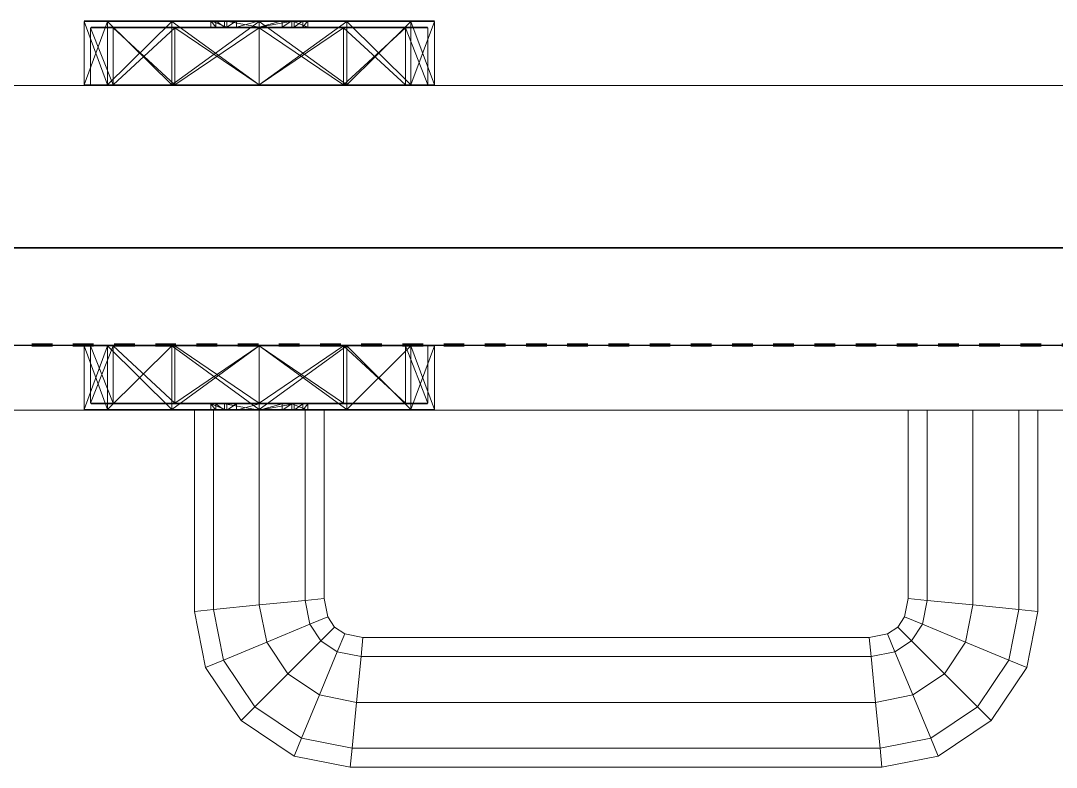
# Model space of a CAD drawing. Header units: millimetres. Extents: x -5300 to 98858, y -5196 to 93886.
# Drawn here: x 8601.2 to 8760.8, y 82420 to 82535 of the extents above; entities that cross this region are included whole.
import ezdxf

# ---------------------------------------------------------------- set-up
doc = ezdxf.new("R2010")
doc.units = ezdxf.units.MM
doc.linetypes.add('Штрих', pattern=[6.35, 3.175, -3.175])
doc.linetypes.add('Штрих_2_', pattern=[6.35, 3.175, -3.175])
for name, color, linetype, lineweight, true_color in [('_Разделитель помещений_', 4, 'Штрих', 70, 0x00ffff), ('Двери', 7, 'Continuous', 18, 0x7f7f7f), ('Стены', 7, 'Continuous', 18, 0x7f7f7f), ('Стены разрез', 7, 'Continuous', 50, 0x7f7f7f)]:
    doc.layers.add(name, color=color, linetype=linetype, lineweight=lineweight, true_color=true_color)

# ---------------------------------------------------------------- blocks, each defined once
blk = doc.blocks.new('СТВ_Перегородка_Кирпич 24316 - СТВ_Перегородка_Кирпич 24316-240841-Подвал')
at = {"layer": 'Стены', "color": 254, "true_color": 0xd4d4d4}
for p, q in [((7600, 82500), (9100, 82500)), ((9100, 82500), (7600, 82500)), ((9100, 82485), (7600, 82485))]:
    blk.add_line(p, q, dxfattribs=at)
at = {"layer": 'Стены разрез', "color": 254, "lineweight": 25, "true_color": 0xd4d4d4}
for p, q in [((11870, 82500), (7230, 82500)), ((7350, 82500), (11890, 82500)), ((7230, 82485), (11870, 82485))]:
    blk.add_line(p, q, dxfattribs=at)
blk = doc.blocks.new('Дп-7 - Дп-7-240879-Подвал')
at = {"layer": 'Двери', "color": 254, "true_color": 0xd4d4d4}
for p, q in [((8614.62, 82535), (8611, 82535)), ((8611, 82535), (8614.62, 82535)), ((8611, 82535), (8624.5, 82535)), ((8614.62, 82534.9), (8611, 82534.9)), ((8611, 82534.9), (8614.62, 82534.9)), ((8611, 82534.9), (8611, 82525.1)), ((8614.62, 82534.9), (8611, 82525.1)), ((8611, 82534.9), (8614.62, 82525.1)), ((8614.62, 82534.9), (8611, 82534.9)), ((8611, 82534.9), (8614.62, 82534.9)), ((8611, 82534.9), (8611, 82525.1)), ((8614.62, 82534.9), (8611, 82525.1)), ((8611, 82534.9), (8614.62, 82525.1)), ((8614.7, 82535), (8611.1, 82535)), ((8611.1, 82535), (8614.7, 82535)), ((8633, 82535), (8611.1, 82535)), ((8633, 82535), (8611.1, 82535)), ((8633, 82535), (8611.1, 82535)), ((8624.5, 82535), (8614.62, 82535)), ((8614.62, 82535), (8624.5, 82535)), ((8614.62, 82535), (8624.5, 82535)), ((8624.5, 82534.9), (8614.62, 82534.9)), ((8624.5, 82534.9), (8614.62, 82534.9)), ((8624.5, 82534.9), (8614.62, 82525.1)), ((8614.62, 82534.9), (8614.62, 82525.1)), ((8624.5, 82525.1), (8614.62, 82534.9)), ((8614.62, 82525.1), (8614.62, 82534.9)), ((8624.5, 82534.9), (8614.62, 82534.9)), ((8624.5, 82534.9), (8614.62, 82534.9)), ((8624.5, 82534.9), (8614.62, 82525.1)), ((8614.62, 82534.9), (8614.62, 82525.1)), ((8624.5, 82525.1), (8614.62, 82534.9)), ((8614.62, 82525.1), (8614.62, 82534.9)), ((8614.7, 82535), (8624.55, 82535)), ((8624.55, 82535), (8614.7, 82535)), ((8630.53, 82535), (8614.7, 82535)), ((8633, 82535), (8614.7, 82535)), ((8614.7, 82535), (8631.28, 82535)), ((8633, 82535), (8614.7, 82535)), ((8633, 82535), (8614.7, 82535)), ((8638, 82535), (8624.5, 82535)), ((8638, 82535), (8624.5, 82535)), ((8651.5, 82535), (8624.5, 82535)), ((8651.5, 82535), (8624.5, 82535)), ((8651.5, 82535), (8624.5, 82535)), ((8624.5, 82535), (8624.5, 82535)), ((8624.5, 82534.9), (8638, 82534.9)), ((8624.5, 82534.9), (8638, 82534.9)), ((8624.5, 82525.1), (8624.5, 82534.9)), ((8624.5, 82534.9), (8638, 82525.1)), ((8624.5, 82525.1), (8624.5, 82534.9)), ((8624.5, 82525.1), (8638, 82534.9)), ((8624.5, 82534.9), (8638, 82534.9)), ((8638, 82534.9), (8624.5, 82534.9)), ((8624.5, 82534.9), (8624.5, 82525.1)), ((8624.5, 82525.1), (8638, 82534.9)), ((8638, 82534.9), (8624.5, 82525.1)), ((8624.5, 82525.1), (8624.5, 82534.9)), ((8624.55, 82535), (8638, 82535)), ((8624.55, 82535), (8638, 82535)), ((8624.55, 82535), (8631.28, 82535)), ((8624.55, 82535), (8632.62, 82535)), ((8633, 82535), (8624.55, 82535)), ((8633, 82535), (8624.55, 82535)), ((8634.46, 82535), (8624.55, 82535)), ((8630.53, 82535), (8633, 82535)), ((8630.53, 82535), (8631.28, 82535)), ((8630.53, 82535), (8630.53, 82534)), ((8630.53, 82535), (8633, 82535)), ((8630.53, 82535), (8633, 82534)), ((8630.53, 82535), (8631.28, 82534)), ((8631.28, 82535), (8632.62, 82535)), ((8631.28, 82535), (8632.62, 82534)), ((8631.28, 82535), (8631.28, 82534)), ((8632.62, 82535), (8638, 82535)), ((8632.62, 82535), (8638, 82535)), ((8632.62, 82535), (8632.62, 82534)), ((8632.62, 82535), (8638, 82534)), ((8633, 82535), (8633, 82534)), ((8633, 82534), (8633, 82535)), ((8633, 82535), (8634.46, 82535)), ((8633, 82535), (8633, 82535)), ((8633, 82535), (8633, 82534)), ((8633, 82535), (8633, 82534)), ((8633, 82535), (8633, 82534)), ((8633, 82535), (8633, 82535)), ((8633, 82534), (8633, 82535)), ((8633, 82534), (8633, 82535)), ((8633, 82534), (8633, 82535)), ((8633, 82534), (8633, 82535)), ((8633, 82534), (8633, 82535)), ((8633, 82534), (8633, 82535)), ((8633, 82534), (8634.46, 82535)), ((8633, 82535), (8633, 82535)), ((8633, 82535), (8633, 82535)), ((8633, 82535), (8633, 82535)), ((8634.46, 82535), (8638, 82535)), ((8634.46, 82534), (8634.46, 82535)), ((8634.46, 82534), (8638, 82535)), ((8634.46, 82535), (8638, 82535)), ((8638, 82535), (8651.45, 82535)), ((8638, 82535), (8651.45, 82535)), ((8638, 82535), (8643.38, 82535)), ((8638, 82535), (8641.54, 82535)), ((8638, 82535), (8638, 82535)), ((8638, 82535), (8643.38, 82535)), ((8638, 82535), (8638, 82534)), ((8638, 82534), (8638, 82535)), ((8638, 82534), (8641.54, 82535)), ((8638, 82535), (8638, 82535)), ((8638, 82535), (8641.54, 82535)), ((8643.38, 82535), (8638, 82534)), ((8638, 82535), (8651.5, 82535)), ((8651.5, 82535), (8638, 82535)), ((8638, 82534.9), (8651.5, 82534.9)), ((8638, 82534.9), (8651.5, 82534.9)), ((8638, 82525.1), (8638, 82534.9)), ((8638, 82525.1), (8651.5, 82534.9)), ((8638, 82534.9), (8638, 82525.1)), ((8638, 82534.9), (8651.5, 82525.1)), ((8638, 82534.9), (8651.5, 82534.9)), ((8651.5, 82534.9), (8638, 82534.9)), ((8638, 82525.1), (8638, 82534.9)), ((8638, 82534.9), (8651.5, 82525.1)), ((8651.5, 82525.1), (8638, 82534.9)), ((8638, 82525.1), (8638, 82534.9)), ((8641.54, 82535), (8643, 82535)), ((8641.54, 82534), (8641.54, 82535)), ((8641.54, 82534), (8643, 82535)), ((8641.54, 82535), (8651.45, 82535)), ((8643, 82534), (8643, 82535)), ((8645.47, 82535), (8643, 82535)), ((8643, 82535), (8643, 82534)), ((8643, 82534), (8643, 82535)), ((8643, 82534), (8643, 82535)), ((8643, 82535), (8643, 82535)), ((8643, 82535), (8651.45, 82535)), ((8643, 82535), (8651.45, 82535)), ((8643, 82535), (8643, 82534)), ((8643, 82535), (8643, 82535)), ((8643, 82535), (8661.3, 82535)), ((8645.47, 82535), (8643, 82535)), ((8661.3, 82535), (8643, 82535)), ((8643, 82535), (8643, 82535)), ((8643, 82535), (8643, 82534)), ((8643, 82535), (8643, 82535)), ((8643, 82535), (8643, 82534)), ((8643, 82535), (8664.9, 82535)), ((8643, 82535), (8645.47, 82534)), ((8643, 82534), (8643, 82535)), ((8643, 82535), (8643, 82535)), ((8643, 82535), (8643, 82534)), ((8643, 82535), (8643, 82534)), ((8643, 82535), (8664.9, 82535)), ((8643, 82535), (8643, 82534)), ((8643, 82535), (8661.3, 82535)), ((8643, 82535), (8664.9, 82535)), ((8643.38, 82535), (8644.72, 82535)), ((8643.38, 82535), (8651.45, 82535)), ((8643.38, 82535), (8643.38, 82534)), ((8644.72, 82535), (8643.38, 82534)), ((8644.72, 82535), (8645.47, 82535)), ((8651.45, 82535), (8644.72, 82535)), ((8644.72, 82535), (8661.3, 82535)), ((8644.72, 82535), (8644.72, 82534)), ((8645.47, 82535), (8644.72, 82534)), ((8645.47, 82535), (8645.47, 82534)), ((8645.47, 82535), (8661.3, 82535)), ((8651.45, 82535), (8661.3, 82535)), ((8651.45, 82535), (8661.3, 82535)), ((8651.5, 82535), (8661.38, 82535)), ((8661.38, 82535), (8651.5, 82535)), ((8651.5, 82535), (8665, 82535)), ((8651.5, 82535), (8661.38, 82535)), ((8651.5, 82535), (8651.5, 82535)), ((8651.5, 82534.9), (8661.38, 82534.9)), ((8651.5, 82534.9), (8661.38, 82534.9)), ((8651.5, 82525.1), (8651.5, 82534.9)), ((8651.5, 82525.1), (8661.38, 82534.9)), ((8651.5, 82534.9), (8651.5, 82525.1)), ((8651.5, 82534.9), (8661.38, 82525.1)), ((8651.5, 82534.9), (8661.38, 82534.9)), ((8661.38, 82534.9), (8651.5, 82534.9)), ((8651.5, 82525.1), (8651.5, 82534.9)), ((8651.5, 82525.1), (8661.38, 82534.9)), ((8661.38, 82525.1), (8651.5, 82534.9)), ((8651.5, 82525.1), (8651.5, 82534.9)), ((8661.3, 82535), (8664.9, 82535)), ((8661.3, 82535), (8664.9, 82535)), ((8661.38, 82535), (8665, 82535)), ((8665, 82535), (8661.38, 82535)), ((8661.38, 82534.9), (8665, 82534.9)), ((8661.38, 82534.9), (8665, 82534.9)), ((8661.38, 82525.1), (8661.38, 82534.9)), ((8661.38, 82525.1), (8665, 82534.9)), ((8661.38, 82534.9), (8661.38, 82525.1)), ((8661.38, 82534.9), (8665, 82525.1)), ((8661.38, 82534.9), (8665, 82534.9)), ((8665, 82534.9), (8661.38, 82534.9)), ((8661.38, 82525.1), (8661.38, 82534.9)), ((8661.38, 82525.1), (8665, 82534.9)), ((8665, 82525.1), (8661.38, 82534.9)), ((8661.38, 82525.1), (8661.38, 82534.9)), ((8665, 82525.1), (8665, 82534.9)), ((8665, 82525.1), (8665, 82534.9)), ((8615.48, 82533.9), (8612, 82533.9)), ((8612, 82533.9), (8615.48, 82533.9)), ((8612, 82525.1), (8612, 82533.9)), ((8615.48, 82525.1), (8612, 82533.9)), ((8612, 82533.9), (8615.48, 82525.1)), ((8615.57, 82534), (8612.1, 82534)), ((8612.1, 82534), (8615.57, 82534)), ((8633, 82534), (8612.1, 82534)), ((8633, 82534), (8612.1, 82534)), ((8633, 82534), (8612.1, 82534)), ((8625, 82533.9), (8615.48, 82533.9)), ((8615.48, 82533.9), (8625, 82533.9)), ((8625, 82533.9), (8615.48, 82525.1)), ((8615.48, 82525.1), (8615.48, 82533.9)), ((8615.48, 82525.1), (8615.48, 82533.9)), ((8615.48, 82533.9), (8625, 82525.1)), ((8625.05, 82534), (8615.57, 82534)), ((8615.57, 82534), (8625.05, 82534)), ((8630.53, 82534), (8615.57, 82534)), ((8633, 82534), (8615.57, 82534)), ((8633, 82534), (8615.57, 82534)), ((8633, 82534), (8615.57, 82534)), ((8631.28, 82534), (8615.57, 82534)), ((8625, 82533.9), (8638, 82533.9)), ((8625, 82533.9), (8638, 82533.9)), ((8625, 82533.9), (8625, 82525.1)), ((8625, 82533.9), (8638, 82525.1)), ((8625, 82525.1), (8625, 82533.9)), ((8625, 82525.1), (8638, 82533.9)), ((8625.05, 82534), (8638, 82534)), ((8625.05, 82534), (8638, 82534)), ((8633, 82534), (8625.05, 82534)), ((8633, 82534), (8625.05, 82534)), ((8632.62, 82534), (8625.05, 82534)), ((8631.28, 82534), (8625.05, 82534)), ((8625.05, 82534), (8634.46, 82534)), ((8630.53, 82534), (8633, 82534)), ((8630.53, 82534), (8631.28, 82534)), ((8630.53, 82534), (8633, 82534)), ((8632.62, 82534), (8631.28, 82534)), ((8632.62, 82534), (8638, 82534)), ((8632.62, 82534), (8638, 82534)), ((8633, 82534), (8634.46, 82534)), ((8633, 82534), (8633, 82534)), ((8633, 82534), (8633, 82534)), ((8633, 82534), (8633, 82534)), ((8633, 82534), (8633, 82534)), ((8633, 82534), (8633, 82534)), ((8638, 82534), (8634.46, 82534)), ((8638, 82534), (8634.46, 82534)), ((8638, 82534), (8650.95, 82534)), ((8638, 82534), (8650.95, 82534)), ((8638, 82534), (8641.54, 82534)), ((8638, 82534), (8643.38, 82534)), ((8638, 82534), (8638, 82534)), ((8638, 82534), (8641.54, 82534)), ((8638, 82534), (8638, 82534)), ((8638, 82534), (8643.38, 82534)), ((8638, 82533.9), (8651, 82533.9)), ((8638, 82533.9), (8651, 82533.9)), ((8638, 82525.1), (8638, 82533.9)), ((8638, 82525.1), (8651, 82533.9)), ((8638, 82533.9), (8638, 82525.1)), ((8638, 82533.9), (8651, 82525.1)), ((8643, 82534), (8641.54, 82534)), ((8650.95, 82534), (8641.54, 82534)), ((8645.47, 82534), (8643, 82534)), ((8650.95, 82534), (8643, 82534)), ((8650.95, 82534), (8643, 82534)), ((8643, 82534), (8643, 82534)), ((8643, 82534), (8660.43, 82534)), ((8643, 82534), (8643, 82534)), ((8645.47, 82534), (8643, 82534)), ((8660.43, 82534), (8643, 82534)), ((8643, 82534), (8643, 82534)), ((8643, 82534), (8663.9, 82534)), ((8643, 82534), (8643, 82534)), ((8643, 82534), (8643, 82534)), ((8643, 82534), (8663.9, 82534)), ((8643, 82534), (8660.43, 82534)), ((8643, 82534), (8663.9, 82534)), ((8643.38, 82534), (8644.72, 82534)), ((8643.38, 82534), (8650.95, 82534)), ((8645.47, 82534), (8644.72, 82534)), ((8644.72, 82534), (8650.95, 82534)), ((8644.72, 82534), (8660.43, 82534)), ((8645.47, 82534), (8660.43, 82534)), ((8650.95, 82534), (8660.43, 82534)), ((8650.95, 82534), (8660.43, 82534)), ((8651, 82533.9), (8660.52, 82533.9)), ((8651, 82533.9), (8660.52, 82533.9)), ((8651, 82525.1), (8651, 82533.9)), ((8651, 82533.9), (8660.52, 82525.1)), ((8651, 82533.9), (8651, 82525.1)), ((8651, 82525.1), (8660.52, 82533.9)), ((8660.43, 82534), (8663.9, 82534)), ((8660.43, 82534), (8663.9, 82534)), ((8660.52, 82533.9), (8664, 82533.9)), ((8660.52, 82533.9), (8664, 82533.9)), ((8660.52, 82525.1), (8660.52, 82533.9)), ((8660.52, 82533.9), (8664, 82525.1)), ((8660.52, 82533.9), (8660.52, 82525.1)), ((8660.52, 82533.9), (8664, 82525.1)), ((8664, 82525.1), (8664, 82533.9)), ((7688, 82525), (9012, 82525)), ((9012, 82525), (7688, 82525)), ((7700, 82525), (9000, 82525)), ((9000, 82525), (7700, 82525)), ((8588, 82525), (9012, 82525)), ((9012, 82525), (8588, 82525)), ((8588, 82525), (9012, 82525)), ((9012, 82525), (8588, 82525)), ((8614.62, 82525.1), (8611, 82525.1)), ((8611, 82525.1), (8614.62, 82525.1)), ((8614.62, 82525.1), (8611, 82525.1)), ((8611, 82525.1), (8614.62, 82525.1)), ((8614.62, 82525), (8611, 82525)), ((8611, 82525), (8614.62, 82525)), ((8624.5, 82525), (8611, 82525)), ((8614.7, 82525), (8611.1, 82525)), ((8611.1, 82525), (8614.7, 82525)), ((8615.4, 82525), (8611.1, 82525)), ((8611.1, 82525), (8611.9, 82525)), ((8611.1, 82525), (8615.4, 82525)), ((8615.4, 82525), (8611.9, 82525)), ((8611.9, 82525), (8615.4, 82525)), ((8615.48, 82525.1), (8612, 82525.1)), ((8612, 82525.1), (8615.48, 82525.1)), ((8624.5, 82525.1), (8614.62, 82525.1)), ((8624.5, 82525.1), (8614.62, 82525.1)), ((8624.5, 82525.1), (8614.62, 82525.1)), ((8624.5, 82525.1), (8614.62, 82525.1)), ((8624.5, 82525), (8614.62, 82525)), ((8614.62, 82525), (8624.5, 82525)), ((8624.5, 82525), (8614.62, 82525)), ((8624.55, 82525), (8614.7, 82525)), ((8614.7, 82525), (8624.55, 82525)), ((8614.7, 82525), (8615.4, 82525)), ((8614.7, 82525), (8615.4, 82525)), ((8624.95, 82525), (8615.4, 82525)), ((8615.4, 82525), (8624.95, 82525)), ((8624.55, 82525), (8615.4, 82525)), ((8615.4, 82525), (8624.55, 82525)), ((8625, 82525.1), (8615.48, 82525.1)), ((8615.48, 82525.1), (8625, 82525.1)), ((8624.5, 82525.1), (8638, 82525.1)), ((8624.5, 82525.1), (8638, 82525.1)), ((8624.5, 82525.1), (8638, 82525.1)), ((8638, 82525.1), (8624.5, 82525.1)), ((8638, 82525), (8624.5, 82525)), ((8624.5, 82525), (8638, 82525)), ((8624.5, 82525), (8624.5, 82525)), ((8624.5, 82525), (8651.5, 82525)), ((8624.5, 82525), (8651.5, 82525)), ((8624.5, 82525), (8651.5, 82525)), ((8624.55, 82525), (8638, 82525)), ((8624.55, 82525), (8638, 82525)), ((8624.95, 82525), (8624.55, 82525)), ((8624.55, 82525), (8624.95, 82525)), ((8624.95, 82525), (8638, 82525)), ((8624.95, 82525), (8638, 82525)), ((8624.95, 82525), (8638, 82525)), ((8624.95, 82525), (8638, 82525)), ((8625, 82525.1), (8638, 82525.1)), ((8625, 82525.1), (8638, 82525.1)), ((8638, 82525.1), (8651.5, 82525.1)), ((8638, 82525.1), (8651, 82525.1)), ((8638, 82525.1), (8651.5, 82525.1)), ((8638, 82525.1), (8651, 82525.1)), ((8638, 82525.1), (8651.5, 82525.1)), ((8651.5, 82525.1), (8638, 82525.1)), ((8638, 82525), (8651.05, 82525)), ((8638, 82525), (8651.45, 82525)), ((8638, 82525), (8651.45, 82525)), ((8638, 82525), (8651.05, 82525)), ((8638, 82525), (8638, 82525)), ((8638, 82525), (8651.05, 82525)), ((8638, 82525), (8638, 82525)), ((8638, 82525), (8651.05, 82525)), ((8638, 82525), (8651.5, 82525)), ((8638, 82525), (8651.5, 82525)), ((8651, 82525.1), (8660.52, 82525.1)), ((8651, 82525.1), (8660.52, 82525.1)), ((8651.05, 82525), (8660.6, 82525)), ((8651.05, 82525), (8660.6, 82525)), ((8651.05, 82525), (8651.45, 82525)), ((8651.45, 82525), (8651.05, 82525)), ((8651.45, 82525), (8661.3, 82525)), ((8651.45, 82525), (8661.3, 82525)), ((8651.45, 82525), (8660.6, 82525)), ((8651.45, 82525), (8660.6, 82525)), ((8651.5, 82525.1), (8661.38, 82525.1)), ((8651.5, 82525.1), (8661.38, 82525.1)), ((8651.5, 82525.1), (8661.38, 82525.1)), ((8661.38, 82525.1), (8651.5, 82525.1)), ((8651.5, 82525), (8661.38, 82525)), ((8661.38, 82525), (8651.5, 82525)), ((8651.5, 82525), (8651.5, 82525)), ((8661.38, 82525), (8651.5, 82525)), ((8665, 82525), (8651.5, 82525)), ((8660.52, 82525.1), (8664, 82525.1)), ((8660.52, 82525.1), (8664, 82525.1)), ((8660.6, 82525), (8664.1, 82525)), ((8660.6, 82525), (8664.1, 82525)), ((8660.6, 82525), (8661.3, 82525)), ((8660.6, 82525), (8664.9, 82525)), ((8661.3, 82525), (8660.6, 82525)), ((8660.6, 82525), (8664.9, 82525)), ((8661.3, 82525), (8664.9, 82525)), ((8661.3, 82525), (8664.9, 82525)), ((8661.38, 82525.1), (8665, 82525.1)), ((8661.38, 82525.1), (8665, 82525.1)), ((8661.38, 82525.1), (8665, 82525.1)), ((8665, 82525.1), (8661.38, 82525.1)), ((8661.38, 82525), (8665, 82525)), ((8665, 82525), (8661.38, 82525)), ((8664.1, 82525), (8664.9, 82525)), ((7590, 82485), (9110, 82485)), ((9110, 82485), (7590, 82485)), ((9100, 82485), (7600, 82485)), ((7600, 82485), (9100, 82485)), ((7688, 82485), (9012, 82485)), ((9012, 82485), (7688, 82485)), ((7690, 82485), (9010, 82485)), ((9010, 82485), (7690, 82485)), ((9012, 82485), (8588, 82485)), ((9012, 82485), (8588, 82485)), ((8588, 82485), (9012, 82485)), ((8588, 82485), (9012, 82485)), ((8614.62, 82485), (8611, 82485)), ((8611, 82485), (8614.62, 82485)), ((8611, 82485), (8624.5, 82485)), ((8614.62, 82484.9), (8611, 82484.9)), ((8611, 82484.9), (8614.62, 82484.9)), ((8611, 82484.9), (8611, 82475.1)), ((8614.62, 82475.1), (8611, 82484.9)), ((8611, 82475.1), (8614.62, 82484.9)), ((8614.62, 82484.9), (8611, 82484.9)), ((8611, 82484.9), (8614.62, 82484.9)), ((8611, 82475.1), (8611, 82484.9)), ((8614.62, 82475.1), (8611, 82484.9)), ((8611, 82475.1), (8614.62, 82484.9)), ((8614.7, 82485), (8611.1, 82485)), ((8611.1, 82485), (8614.7, 82485)), ((8615.4, 82485), (8611.1, 82485)), ((8611.9, 82485), (8611.1, 82485)), ((8611.1, 82485), (8615.4, 82485)), ((8615.4, 82485), (8611.9, 82485)), ((8611.9, 82485), (8615.4, 82485)), ((8615.48, 82484.9), (8612, 82484.9)), ((8612, 82484.9), (8615.48, 82484.9)), ((8612, 82476.1), (8612, 82484.9)), ((8615.48, 82484.9), (8612, 82476.1)), ((8612, 82484.9), (8615.48, 82476.1)), ((8624.5, 82485), (8614.62, 82485)), ((8614.62, 82485), (8624.5, 82485)), ((8614.62, 82485), (8624.5, 82485)), ((8624.5, 82484.9), (8614.62, 82484.9)), ((8614.62, 82484.9), (8624.5, 82484.9)), ((8614.62, 82484.9), (8614.62, 82475.1)), ((8614.62, 82484.9), (8624.5, 82475.1)), ((8614.62, 82484.9), (8614.62, 82475.1)), ((8614.62, 82475.1), (8624.5, 82484.9)), ((8624.5, 82484.9), (8614.62, 82484.9)), ((8614.62, 82484.9), (8624.5, 82484.9)), ((8624.5, 82484.9), (8614.62, 82475.1)), ((8614.62, 82475.1), (8614.62, 82484.9)), ((8614.62, 82475.1), (8614.62, 82484.9)), ((8614.62, 82475.1), (8624.5, 82484.9)), ((8614.7, 82485), (8624.55, 82485)), ((8614.7, 82485), (8624.55, 82485)), ((8615.4, 82485), (8614.7, 82485)), ((8615.4, 82485), (8614.7, 82485)), ((8624.95, 82485), (8615.4, 82485)), ((8615.4, 82485), (8624.95, 82485)), ((8615.4, 82485), (8624.55, 82485)), ((8615.4, 82485), (8624.55, 82485)), ((8615.48, 82484.9), (8625, 82484.9)), ((8625, 82484.9), (8615.48, 82484.9)), ((8625, 82476.1), (8615.48, 82484.9)), ((8615.48, 82476.1), (8615.48, 82484.9)), ((8625, 82476.1), (8615.48, 82484.9)), ((8615.48, 82476.1), (8615.48, 82484.9)), ((8638, 82485), (8624.5, 82485)), ((8638, 82485), (8624.5, 82485)), ((8651.5, 82485), (8624.5, 82485)), ((8651.5, 82485), (8624.5, 82485)), ((8651.5, 82485), (8624.5, 82485)), ((8624.5, 82485), (8624.5, 82485)), ((8624.5, 82484.9), (8638, 82484.9)), ((8624.5, 82484.9), (8638, 82484.9)), ((8624.5, 82484.9), (8624.5, 82475.1)), ((8624.5, 82484.9), (8638, 82475.1)), ((8624.5, 82484.9), (8624.5, 82475.1)), ((8624.5, 82475.1), (8638, 82484.9)), ((8638, 82484.9), (8624.5, 82484.9)), ((8624.5, 82484.9), (8638, 82484.9)), ((8624.5, 82475.1), (8624.5, 82484.9)), ((8638, 82475.1), (8624.5, 82484.9)), ((8624.5, 82475.1), (8624.5, 82484.9)), ((8624.5, 82475.1), (8638, 82484.9)), ((8624.55, 82485), (8638, 82485)), ((8624.55, 82485), (8638, 82485)), ((8624.95, 82485), (8624.55, 82485)), ((8624.95, 82485), (8624.55, 82485)), ((8624.95, 82485), (8638, 82485)), ((8624.95, 82485), (8638, 82485)), ((8624.95, 82485), (8638, 82485)), ((8624.95, 82485), (8638, 82485)), ((8625, 82484.9), (8638, 82484.9)), ((8638, 82484.9), (8625, 82484.9)), ((8625, 82476.1), (8625, 82484.9)), ((8625, 82476.1), (8638, 82484.9)), ((8625, 82476.1), (8625, 82484.9)), ((8638, 82476.1), (8625, 82484.9)), ((8638, 82485), (8651.05, 82485)), ((8638, 82485), (8651.45, 82485)), ((8638, 82485), (8651.05, 82485)), ((8638, 82485), (8651.45, 82485)), ((8638, 82485), (8638, 82485)), ((8638, 82485), (8651.05, 82485)), ((8638, 82485), (8638, 82485)), ((8638, 82485), (8651.05, 82485)), ((8638, 82485), (8651.5, 82485)), ((8651.5, 82485), (8638, 82485)), ((8638, 82484.9), (8651, 82484.9)), ((8638, 82484.9), (8651.5, 82484.9)), ((8638, 82484.9), (8651, 82484.9)), ((8638, 82484.9), (8651.5, 82484.9)), ((8638, 82476.1), (8638, 82484.9)), ((8638, 82476.1), (8651, 82484.9)), ((8638, 82484.9), (8638, 82475.1)), ((8638, 82484.9), (8651.5, 82475.1)), ((8638, 82476.1), (8638, 82484.9)), ((8638, 82484.9), (8651, 82476.1)), ((8638, 82484.9), (8638, 82475.1)), ((8638, 82475.1), (8651.5, 82484.9)), ((8638, 82484.9), (8651.5, 82484.9)), ((8638, 82484.9), (8651.5, 82484.9)), ((8638, 82475.1), (8638, 82484.9)), ((8638, 82484.9), (8651.5, 82475.1)), ((8638, 82475.1), (8638, 82484.9)), ((8638, 82484.9), (8651.5, 82475.1)), ((8651, 82484.9), (8660.52, 82484.9)), ((8651, 82484.9), (8660.52, 82484.9)), ((8651, 82476.1), (8651, 82484.9)), ((8651, 82484.9), (8660.52, 82476.1)), ((8651, 82476.1), (8651, 82484.9)), ((8651, 82484.9), (8660.52, 82476.1)), ((8651.05, 82485), (8660.6, 82485)), ((8651.05, 82485), (8660.6, 82485)), ((8651.05, 82485), (8651.45, 82485)), ((8651.05, 82485), (8651.45, 82485)), ((8651.45, 82485), (8661.3, 82485)), ((8651.45, 82485), (8661.3, 82485)), ((8651.45, 82485), (8660.6, 82485)), ((8651.45, 82485), (8660.6, 82485)), ((8651.5, 82485), (8661.38, 82485)), ((8661.38, 82485), (8651.5, 82485)), ((8651.5, 82485), (8665, 82485)), ((8651.5, 82485), (8661.38, 82485)), ((8651.5, 82485), (8651.5, 82485)), ((8651.5, 82484.9), (8661.38, 82484.9)), ((8651.5, 82484.9), (8661.38, 82484.9)), ((8651.5, 82484.9), (8651.5, 82475.1)), ((8651.5, 82475.1), (8661.38, 82484.9)), ((8651.5, 82484.9), (8651.5, 82475.1)), ((8651.5, 82484.9), (8661.38, 82475.1)), ((8651.5, 82484.9), (8661.38, 82484.9)), ((8651.5, 82484.9), (8661.38, 82484.9)), ((8651.5, 82475.1), (8651.5, 82484.9)), ((8651.5, 82475.1), (8661.38, 82484.9)), ((8651.5, 82475.1), (8651.5, 82484.9)), ((8651.5, 82475.1), (8661.38, 82484.9)), ((8660.52, 82484.9), (8664, 82484.9)), ((8660.52, 82484.9), (8664, 82484.9)), ((8660.52, 82476.1), (8660.52, 82484.9)), ((8660.52, 82484.9), (8664, 82476.1)), ((8660.52, 82476.1), (8660.52, 82484.9)), ((8660.52, 82484.9), (8664, 82476.1)), ((8660.6, 82485), (8664.1, 82485)), ((8660.6, 82485), (8664.1, 82485)), ((8660.6, 82485), (8661.3, 82485)), ((8660.6, 82485), (8664.9, 82485)), ((8660.6, 82485), (8661.3, 82485)), ((8660.6, 82485), (8664.9, 82485)), ((8661.3, 82485), (8664.9, 82485)), ((8661.3, 82485), (8664.9, 82485)), ((8661.38, 82485), (8665, 82485)), ((8665, 82485), (8661.38, 82485)), ((8661.38, 82484.9), (8665, 82484.9)), ((8661.38, 82484.9), (8665, 82484.9)), ((8661.38, 82484.9), (8661.38, 82475.1)), ((8661.38, 82475.1), (8665, 82484.9)), ((8661.38, 82484.9), (8661.38, 82475.1)), ((8661.38, 82484.9), (8665, 82475.1)), ((8661.38, 82484.9), (8665, 82484.9)), ((8665, 82484.9), (8661.38, 82484.9)), ((8661.38, 82475.1), (8661.38, 82484.9)), ((8661.38, 82475.1), (8665, 82484.9)), ((8665, 82475.1), (8661.38, 82484.9)), ((8661.38, 82475.1), (8661.38, 82484.9)), ((8664, 82476.1), (8664, 82484.9)), ((8664.1, 82485), (8664.9, 82485)), ((8665, 82484.9), (8665, 82475.1)), ((8665, 82475.1), (8665, 82484.9)), ((8615.48, 82476.1), (8612, 82476.1)), ((8612, 82476.1), (8615.48, 82476.1)), ((8615.57, 82476), (8612.1, 82476)), ((8612.1, 82476), (8615.57, 82476)), ((8633, 82476), (8612.1, 82476)), ((8633, 82476), (8612.1, 82476)), ((8633, 82476), (8612.1, 82476)), ((8625, 82476.1), (8615.48, 82476.1)), ((8625, 82476.1), (8615.48, 82476.1)), ((8615.57, 82476), (8625.05, 82476)), ((8625.05, 82476), (8615.57, 82476)), ((8630.53, 82476), (8615.57, 82476)), ((8633, 82476), (8615.57, 82476)), ((8615.57, 82476), (8631.28, 82476)), ((8633, 82476), (8615.57, 82476)), ((8633, 82476), (8615.57, 82476)), ((8625, 82476.1), (8638, 82476.1)), ((8625, 82476.1), (8638, 82476.1)), ((8625.05, 82476), (8638, 82476)), ((8625.05, 82476), (8638, 82476)), ((8625.05, 82476), (8631.28, 82476)), ((8625.05, 82476), (8632.62, 82476)), ((8633, 82476), (8625.05, 82476)), ((8633, 82476), (8625.05, 82476)), ((8634.46, 82476), (8625.05, 82476)), ((8630.53, 82476), (8633, 82476)), ((8630.53, 82476), (8631.28, 82476)), ((8630.53, 82476), (8630.53, 82475)), ((8630.53, 82476), (8633, 82476)), ((8630.53, 82476), (8633, 82475)), ((8630.53, 82476), (8631.28, 82475)), ((8631.28, 82476), (8632.62, 82476)), ((8631.28, 82476), (8632.62, 82475)), ((8631.28, 82476), (8631.28, 82475)), ((8632.62, 82476), (8638, 82476)), ((8632.62, 82476), (8638, 82476)), ((8632.62, 82476), (8632.62, 82475)), ((8632.62, 82476), (8638, 82475)), ((8633, 82476), (8633, 82475)), ((8633, 82475), (8633, 82476)), ((8633, 82476), (8634.46, 82476)), ((8633, 82476), (8633, 82476)), ((8633, 82476), (8633, 82475)), ((8633, 82476), (8633, 82475)), ((8633, 82476), (8633, 82475)), ((8633, 82476), (8633, 82476)), ((8633, 82475), (8633, 82476)), ((8633, 82475), (8633, 82476)), ((8633, 82475), (8633, 82476)), ((8633, 82475), (8633, 82476)), ((8633, 82475), (8633, 82476)), ((8633, 82475), (8633, 82476)), ((8633, 82475), (8634.46, 82476)), ((8633, 82476), (8633, 82476)), ((8633, 82476), (8633, 82476)), ((8633, 82476), (8633, 82476)), ((8634.46, 82476), (8638, 82476)), ((8634.46, 82475), (8634.46, 82476)), ((8634.46, 82475), (8638, 82476)), ((8634.46, 82476), (8638, 82476)), ((8638, 82476.1), (8651, 82476.1)), ((8638, 82476.1), (8651, 82476.1)), ((8638, 82476), (8650.95, 82476)), ((8638, 82476), (8650.95, 82476)), ((8638, 82476), (8643.38, 82476)), ((8638, 82476), (8641.54, 82476)), ((8638, 82476), (8638, 82476)), ((8638, 82476), (8643.38, 82476)), ((8638, 82476), (8638, 82475)), ((8638, 82475), (8638, 82476)), ((8638, 82475), (8641.54, 82476)), ((8638, 82476), (8638, 82476)), ((8638, 82476), (8641.54, 82476)), ((8643.38, 82476), (8638, 82475)), ((8641.54, 82476), (8643, 82476)), ((8641.54, 82475), (8641.54, 82476)), ((8641.54, 82475), (8643, 82476)), ((8641.54, 82476), (8650.95, 82476)), ((8643, 82475), (8643, 82476)), ((8645.47, 82476), (8643, 82476)), ((8643, 82476), (8643, 82475)), ((8643, 82475), (8643, 82476)), ((8643, 82475), (8643, 82476)), ((8643, 82476), (8643, 82476)), ((8643, 82476), (8650.95, 82476)), ((8643, 82476), (8650.95, 82476)), ((8643, 82476), (8643, 82475)), ((8643, 82476), (8643, 82476)), ((8643, 82476), (8660.43, 82476)), ((8645.47, 82476), (8643, 82476)), ((8660.43, 82476), (8643, 82476)), ((8643, 82476), (8643, 82476)), ((8643, 82476), (8643, 82475)), ((8643, 82476), (8643, 82476)), ((8643, 82476), (8643, 82475)), ((8643, 82476), (8663.9, 82476)), ((8643, 82476), (8645.47, 82475)), ((8643, 82475), (8643, 82476)), ((8643, 82476), (8643, 82476)), ((8643, 82476), (8643, 82475)), ((8643, 82476), (8643, 82475)), ((8643, 82476), (8663.9, 82476)), ((8643, 82476), (8643, 82475)), ((8643, 82476), (8660.43, 82476)), ((8643, 82476), (8663.9, 82476)), ((8643.38, 82476), (8644.72, 82476)), ((8643.38, 82476), (8650.95, 82476)), ((8643.38, 82476), (8643.38, 82475)), ((8644.72, 82476), (8643.38, 82475)), ((8644.72, 82476), (8645.47, 82476)), ((8650.95, 82476), (8644.72, 82476)), ((8644.72, 82476), (8660.43, 82476)), ((8644.72, 82476), (8644.72, 82475)), ((8645.47, 82476), (8644.72, 82475)), ((8645.47, 82476), (8645.47, 82475)), ((8645.47, 82476), (8660.43, 82476)), ((8650.95, 82476), (8660.43, 82476)), ((8650.95, 82476), (8660.43, 82476)), ((8651, 82476.1), (8660.52, 82476.1)), ((8651, 82476.1), (8660.52, 82476.1)), ((8660.43, 82476), (8663.9, 82476)), ((8660.43, 82476), (8663.9, 82476)), ((8660.52, 82476.1), (8664, 82476.1)), ((8660.52, 82476.1), (8664, 82476.1)), ((9110, 82475), (7590, 82475)), ((7590, 82475), (9110, 82475)), ((7690, 82475), (9010, 82475)), ((9010, 82475), (7690, 82475)), ((8614.62, 82475.1), (8611, 82475.1)), ((8611, 82475.1), (8614.62, 82475.1)), ((8614.62, 82475.1), (8611, 82475.1)), ((8611, 82475.1), (8614.62, 82475.1)), ((8614.62, 82475), (8611, 82475)), ((8611, 82475), (8614.62, 82475)), ((8624.5, 82475), (8611, 82475)), ((8614.7, 82475), (8611.1, 82475)), ((8611.1, 82475), (8614.7, 82475)), ((8633, 82475), (8611.1, 82475)), ((8633, 82475), (8611.1, 82475)), ((8633, 82475), (8611.1, 82475)), ((8614.62, 82475.1), (8624.5, 82475.1)), ((8614.62, 82475.1), (8624.5, 82475.1)), ((8624.5, 82475.1), (8614.62, 82475.1)), ((8614.62, 82475.1), (8624.5, 82475.1)), ((8624.5, 82475), (8614.62, 82475)), ((8614.62, 82475), (8624.5, 82475)), ((8624.5, 82475), (8614.62, 82475)), ((8624.55, 82475), (8614.7, 82475)), ((8614.7, 82475), (8624.55, 82475)), ((8630.53, 82475), (8614.7, 82475)), ((8633, 82475), (8614.7, 82475)), ((8633, 82475), (8614.7, 82475)), ((8633, 82475), (8614.7, 82475)), ((8631.28, 82475), (8614.7, 82475)), ((8624.5, 82475.1), (8638, 82475.1)), ((8624.5, 82475.1), (8638, 82475.1)), ((8624.5, 82475.1), (8638, 82475.1)), ((8624.5, 82475.1), (8638, 82475.1)), ((8638, 82475), (8624.5, 82475)), ((8624.5, 82475), (8638, 82475)), ((8624.5, 82475), (8624.5, 82475)), ((8624.5, 82475), (8651.5, 82475)), ((8624.5, 82475), (8651.5, 82475)), ((8624.5, 82475), (8651.5, 82475)), ((8624.55, 82475), (8638, 82475)), ((8624.55, 82475), (8638, 82475)), ((8633, 82475), (8624.55, 82475)), ((8633, 82475), (8624.55, 82475)), ((8632.62, 82475), (8624.55, 82475)), ((8631.28, 82475), (8624.55, 82475)), ((8624.55, 82475), (8634.46, 82475)), ((8628, 82475), (8630.93, 82475)), ((8628, 82444.02), (8628, 82475)), ((8630.93, 82475), (8628, 82475)), ((8628, 82475), (8628, 82444.02)), ((8630.53, 82475), (8633, 82475)), ((8630.53, 82475), (8631.28, 82475)), ((8630.53, 82475), (8633, 82475)), ((8630.93, 82475), (8630.93, 82444.3)), ((8630.93, 82475), (8638, 82475)), ((8630.93, 82444.3), (8630.93, 82475)), ((8630.93, 82444.3), (8630.93, 82475)), ((8638, 82475), (8630.93, 82475)), ((8630.93, 82475), (8630.93, 82444.3)), ((8632.62, 82475), (8631.28, 82475)), ((8632.62, 82475), (8638, 82475)), ((8632.62, 82475), (8638, 82475)), ((8633, 82475), (8634.46, 82475)), ((8633, 82475), (8633, 82475)), ((8633, 82475), (8633, 82475)), ((8633, 82475), (8633, 82475)), ((8633, 82475), (8633, 82475)), ((8633, 82475), (8633, 82475)), ((8638, 82475), (8634.46, 82475)), ((8638, 82475), (8634.46, 82475)), ((8638, 82475.1), (8651.5, 82475.1)), ((8638, 82475.1), (8651.5, 82475.1)), ((8638, 82475.1), (8651.5, 82475.1)), ((8638, 82475.1), (8651.5, 82475.1)), ((8638, 82475), (8651.45, 82475)), ((8638, 82475), (8651.45, 82475)), ((8638, 82475), (8641.54, 82475)), ((8638, 82475), (8643.38, 82475)), ((8638, 82475), (8638, 82475)), ((8638, 82475), (8641.54, 82475)), ((8638, 82475), (8638, 82475)), ((8638, 82475), (8643.38, 82475)), ((8638, 82475), (8651.5, 82475)), ((8638, 82475), (8651.5, 82475)), ((8638, 82475), (8638, 82445)), ((8638, 82475), (8645.07, 82475)), ((8638, 82445), (8638, 82475)), ((8638, 82445), (8638, 82475)), ((8645.07, 82475), (8638, 82475)), ((8638, 82475), (8638, 82445)), ((8643, 82475), (8641.54, 82475)), ((8651.45, 82475), (8641.54, 82475)), ((8645.47, 82475), (8643, 82475)), ((8651.45, 82475), (8643, 82475)), ((8651.45, 82475), (8643, 82475)), ((8643, 82475), (8643, 82475)), ((8643, 82475), (8661.3, 82475)), ((8643, 82475), (8643, 82475)), ((8645.47, 82475), (8643, 82475)), ((8661.3, 82475), (8643, 82475)), ((8643, 82475), (8643, 82475)), ((8643, 82475), (8664.9, 82475)), ((8643, 82475), (8643, 82475)), ((8643, 82475), (8643, 82475)), ((8643, 82475), (8664.9, 82475)), ((8643, 82475), (8661.3, 82475)), ((8643, 82475), (8664.9, 82475)), ((8643.38, 82475), (8644.72, 82475)), ((8643.38, 82475), (8651.45, 82475)), ((8645.47, 82475), (8644.72, 82475)), ((8644.72, 82475), (8651.45, 82475)), ((8644.72, 82475), (8661.3, 82475)), ((8645.07, 82475), (8645.07, 82445.7)), ((8645.07, 82475), (8648, 82475)), ((8645.07, 82445.7), (8645.07, 82475)), ((8645.07, 82445.7), (8645.07, 82475)), ((8648, 82475), (8645.07, 82475)), ((8645.07, 82475), (8645.07, 82445.7)), ((8645.47, 82475), (8661.3, 82475)), ((8648, 82475), (8648, 82445.98)), ((8648, 82445.98), (8648, 82475)), ((8651.45, 82475), (8661.3, 82475)), ((8651.45, 82475), (8661.3, 82475)), ((8651.5, 82475.1), (8661.38, 82475.1)), ((8651.5, 82475.1), (8661.38, 82475.1)), ((8651.5, 82475.1), (8661.38, 82475.1)), ((8651.5, 82475.1), (8661.38, 82475.1)), ((8651.5, 82475), (8661.38, 82475)), ((8661.38, 82475), (8651.5, 82475)), ((8651.5, 82475), (8651.5, 82475)), ((8661.38, 82475), (8651.5, 82475)), ((8665, 82475), (8651.5, 82475)), ((8661.3, 82475), (8664.9, 82475)), ((8661.3, 82475), (8664.9, 82475)), ((8661.38, 82475.1), (8665, 82475.1)), ((8661.38, 82475.1), (8665, 82475.1)), ((8661.38, 82475.1), (8665, 82475.1)), ((8665, 82475.1), (8661.38, 82475.1)), ((8661.38, 82475), (8665, 82475)), ((8665, 82475), (8661.38, 82475)), ((8740.93, 82475), (8738, 82475)), ((8738, 82475), (8740.93, 82475)), ((8738, 82445.98), (8738, 82475)), ((8738, 82475), (8740.93, 82475)), ((8740.93, 82475), (8738, 82475)), ((8738, 82475), (8738, 82445.98)), ((8748, 82475), (8740.93, 82475)), ((8740.93, 82475), (8748, 82475)), ((8740.93, 82445.7), (8740.93, 82475)), ((8740.93, 82475), (8748, 82475)), ((8740.93, 82475), (8740.93, 82445.7)), ((8740.93, 82445.7), (8740.93, 82475)), ((8748, 82475), (8740.93, 82475)), ((8740.93, 82475), (8740.93, 82445.7)), ((8748, 82445), (8748, 82475)), ((8748, 82475), (8755.07, 82475)), ((8755.07, 82475), (8748, 82475)), ((8748, 82475), (8755.07, 82475)), ((8748, 82475), (8748, 82445)), ((8748, 82445), (8748, 82475)), ((8755.07, 82475), (8748, 82475)), ((8748, 82475), (8748, 82445)), ((8755.07, 82444.3), (8755.07, 82475)), ((8755.07, 82475), (8758, 82475)), ((8755.07, 82475), (8755.07, 82444.3)), ((8758, 82475), (8755.07, 82475)), ((8755.07, 82475), (8758, 82475)), ((8758, 82475), (8755.07, 82475)), ((8755.07, 82475), (8755.07, 82444.3)), ((8755.07, 82444.3), (8755.07, 82475)), ((8758, 82475), (8758, 82444.02)), ((8758, 82444.02), (8758, 82475)), ((8638, 82445), (8630.93, 82444.3)), ((8630.93, 82444.3), (8638, 82445)), ((8630.93, 82444.3), (8638, 82445)), ((8638, 82445), (8630.93, 82444.3)), ((8645.07, 82445.7), (8638, 82445)), ((8638, 82445), (8645.07, 82445.7)), ((8638, 82445), (8645.07, 82445.7)), ((8645.07, 82445.7), (8638, 82445)), ((8638, 82445), (8639.14, 82439.26)), ((8639.14, 82439.26), (8638, 82445)), ((8639.14, 82439.26), (8638, 82445)), ((8638, 82445), (8639.14, 82439.26)), ((8648, 82445.98), (8645.07, 82445.7)), ((8645.07, 82445.7), (8648, 82445.98)), ((8645.07, 82445.7), (8648, 82445.98)), ((8648, 82445.98), (8645.07, 82445.7)), ((8645.07, 82445.7), (8645.8, 82442.02)), ((8645.8, 82442.02), (8645.07, 82445.7)), ((8645.8, 82442.02), (8645.07, 82445.7)), ((8645.07, 82445.7), (8645.8, 82442.02)), ((8648, 82445.98), (8648.56, 82443.16)), ((8648.56, 82443.16), (8648, 82445.98)), ((8737.44, 82443.16), (8738, 82445.98)), ((8738, 82445.98), (8737.44, 82443.16)), ((8738, 82445.98), (8740.93, 82445.7)), ((8740.93, 82445.7), (8738, 82445.98)), ((8738, 82445.98), (8740.93, 82445.7)), ((8740.93, 82445.7), (8738, 82445.98)), ((8740.2, 82442.02), (8740.93, 82445.7)), ((8740.93, 82445.7), (8740.2, 82442.02)), ((8740.93, 82445.7), (8740.2, 82442.02)), ((8740.2, 82442.02), (8740.93, 82445.7)), ((8740.93, 82445.7), (8748, 82445)), ((8748, 82445), (8740.93, 82445.7)), ((8740.93, 82445.7), (8748, 82445)), ((8748, 82445), (8740.93, 82445.7)), ((8746.86, 82439.26), (8748, 82445)), ((8748, 82445), (8746.86, 82439.26)), ((8748, 82445), (8746.86, 82439.26)), ((8746.86, 82439.26), (8748, 82445)), ((8748, 82445), (8755.07, 82444.3)), ((8755.07, 82444.3), (8748, 82445)), ((8755.07, 82444.3), (8748, 82445)), ((8748, 82445), (8755.07, 82444.3)), ((8630.93, 82444.3), (8628, 82444.02)), ((8628, 82444.02), (8630.93, 82444.3)), ((8628, 82444.02), (8630.93, 82444.3)), ((8630.93, 82444.3), (8628, 82444.02)), ((8629.72, 82435.36), (8628, 82444.02)), ((8628, 82444.02), (8629.72, 82435.36)), ((8630.93, 82444.3), (8632.48, 82436.5)), ((8632.48, 82436.5), (8630.93, 82444.3)), ((8632.48, 82436.5), (8630.93, 82444.3)), ((8630.93, 82444.3), (8632.48, 82436.5)), ((8753.52, 82436.5), (8755.07, 82444.3)), ((8755.07, 82444.3), (8753.52, 82436.5)), ((8755.07, 82444.3), (8753.52, 82436.5)), ((8753.52, 82436.5), (8755.07, 82444.3)), ((8755.07, 82444.3), (8758, 82444.02)), ((8758, 82444.02), (8755.07, 82444.3)), ((8758, 82444.02), (8755.07, 82444.3)), ((8755.07, 82444.3), (8758, 82444.02)), ((8758, 82444.02), (8756.28, 82435.36)), ((8756.28, 82435.36), (8758, 82444.02)), ((8645.8, 82442.02), (8639.14, 82439.26)), ((8639.14, 82439.26), (8645.8, 82442.02)), ((8639.14, 82439.26), (8645.8, 82442.02)), ((8645.8, 82442.02), (8639.14, 82439.26)), ((8648.56, 82443.16), (8645.8, 82442.02)), ((8645.8, 82442.02), (8648.56, 82443.16)), ((8645.8, 82442.02), (8648.56, 82443.16)), ((8648.56, 82443.16), (8645.8, 82442.02)), ((8645.8, 82442.02), (8647.49, 82439.49)), ((8647.49, 82439.49), (8645.8, 82442.02)), ((8647.49, 82439.49), (8645.8, 82442.02)), ((8645.8, 82442.02), (8647.49, 82439.49)), ((8648.56, 82443.16), (8649.6, 82441.6)), ((8649.6, 82441.6), (8648.56, 82443.16)), ((8736.4, 82441.6), (8737.44, 82443.16)), ((8737.44, 82443.16), (8736.4, 82441.6)), ((8737.44, 82443.16), (8740.2, 82442.02)), ((8740.2, 82442.02), (8737.44, 82443.16)), ((8740.2, 82442.02), (8737.44, 82443.16)), ((8737.44, 82443.16), (8740.2, 82442.02)), ((8738.51, 82439.49), (8740.2, 82442.02)), ((8740.2, 82442.02), (8738.51, 82439.49)), ((8740.2, 82442.02), (8738.51, 82439.49)), ((8738.51, 82439.49), (8740.2, 82442.02)), ((8740.2, 82442.02), (8746.86, 82439.26)), ((8746.86, 82439.26), (8740.2, 82442.02)), ((8746.86, 82439.26), (8740.2, 82442.02)), ((8740.2, 82442.02), (8746.86, 82439.26)), ((8649.6, 82441.6), (8647.49, 82439.49)), ((8647.49, 82439.49), (8649.6, 82441.6)), ((8647.49, 82439.49), (8649.6, 82441.6)), ((8649.6, 82441.6), (8647.49, 82439.49)), ((8649.6, 82441.6), (8651.16, 82440.56)), ((8651.16, 82440.56), (8649.6, 82441.6)), ((8651.16, 82440.56), (8650.02, 82437.8)), ((8650.02, 82437.8), (8651.16, 82440.56)), ((8650.02, 82437.8), (8651.16, 82440.56)), ((8651.16, 82440.56), (8650.02, 82437.8)), ((8651.16, 82440.56), (8653.98, 82440)), ((8653.98, 82440), (8651.16, 82440.56)), ((8732.02, 82440), (8734.84, 82440.56)), ((8734.84, 82440.56), (8732.02, 82440)), ((8734.84, 82440.56), (8736.4, 82441.6)), ((8736.4, 82441.6), (8734.84, 82440.56)), ((8734.84, 82440.56), (8735.98, 82437.8)), ((8735.98, 82437.8), (8734.84, 82440.56)), ((8735.98, 82437.8), (8734.84, 82440.56)), ((8734.84, 82440.56), (8735.98, 82437.8)), ((8736.4, 82441.6), (8738.51, 82439.49)), ((8738.51, 82439.49), (8736.4, 82441.6)), ((8738.51, 82439.49), (8736.4, 82441.6)), ((8736.4, 82441.6), (8738.51, 82439.49)), ((8639.14, 82439.26), (8632.48, 82436.5)), ((8632.48, 82436.5), (8639.14, 82439.26)), ((8632.48, 82436.5), (8639.14, 82439.26)), ((8639.14, 82439.26), (8632.48, 82436.5)), ((8639.14, 82439.26), (8642.39, 82434.39)), ((8642.39, 82434.39), (8639.14, 82439.26)), ((8642.39, 82434.39), (8639.14, 82439.26)), ((8639.14, 82439.26), (8642.39, 82434.39)), ((8647.49, 82439.49), (8642.39, 82434.39)), ((8642.39, 82434.39), (8647.49, 82439.49)), ((8642.39, 82434.39), (8647.49, 82439.49)), ((8647.49, 82439.49), (8642.39, 82434.39)), ((8647.49, 82439.49), (8650.02, 82437.8)), ((8650.02, 82437.8), (8647.49, 82439.49)), ((8650.02, 82437.8), (8647.49, 82439.49)), ((8647.49, 82439.49), (8650.02, 82437.8)), ((8653.98, 82440), (8653.7, 82437.07)), ((8653.7, 82437.07), (8653.98, 82440)), ((8653.7, 82437.07), (8653.98, 82440)), ((8653.98, 82440), (8653.7, 82437.07)), ((8653.98, 82440), (8732.02, 82440)), ((8732.02, 82440), (8653.98, 82440)), ((8732.02, 82440), (8732.3, 82437.07)), ((8732.3, 82437.07), (8732.02, 82440)), ((8732.3, 82437.07), (8732.02, 82440)), ((8732.02, 82440), (8732.3, 82437.07)), ((8735.98, 82437.8), (8738.51, 82439.49)), ((8738.51, 82439.49), (8735.98, 82437.8)), ((8738.51, 82439.49), (8735.98, 82437.8)), ((8735.98, 82437.8), (8738.51, 82439.49)), ((8738.51, 82439.49), (8743.61, 82434.39)), ((8743.61, 82434.39), (8738.51, 82439.49)), ((8743.61, 82434.39), (8738.51, 82439.49)), ((8738.51, 82439.49), (8743.61, 82434.39)), ((8743.61, 82434.39), (8746.86, 82439.26)), ((8746.86, 82439.26), (8743.61, 82434.39)), ((8746.86, 82439.26), (8743.61, 82434.39)), ((8743.61, 82434.39), (8746.86, 82439.26)), ((8746.86, 82439.26), (8753.52, 82436.5)), ((8753.52, 82436.5), (8746.86, 82439.26)), ((8753.52, 82436.5), (8746.86, 82439.26)), ((8746.86, 82439.26), (8753.52, 82436.5)), ((8650.02, 82437.8), (8647.26, 82431.14)), ((8647.26, 82431.14), (8650.02, 82437.8)), ((8647.26, 82431.14), (8650.02, 82437.8)), ((8650.02, 82437.8), (8647.26, 82431.14)), ((8650.02, 82437.8), (8653.7, 82437.07)), ((8653.7, 82437.07), (8650.02, 82437.8)), ((8653.7, 82437.07), (8650.02, 82437.8)), ((8650.02, 82437.8), (8653.7, 82437.07)), ((8653.7, 82437.07), (8653, 82430)), ((8653, 82430), (8653.7, 82437.07)), ((8653, 82430), (8653.7, 82437.07)), ((8653.7, 82437.07), (8653, 82430)), ((8653.7, 82437.07), (8732.3, 82437.07)), ((8732.3, 82437.07), (8653.7, 82437.07)), ((8732.3, 82437.07), (8653.7, 82437.07)), ((8653.7, 82437.07), (8732.3, 82437.07)), ((8732.3, 82437.07), (8735.98, 82437.8)), ((8735.98, 82437.8), (8732.3, 82437.07)), ((8735.98, 82437.8), (8732.3, 82437.07)), ((8732.3, 82437.07), (8735.98, 82437.8)), ((8732.3, 82437.07), (8733, 82430)), ((8733, 82430), (8732.3, 82437.07)), ((8733, 82430), (8732.3, 82437.07)), ((8732.3, 82437.07), (8733, 82430)), ((8735.98, 82437.8), (8738.74, 82431.14)), ((8738.74, 82431.14), (8735.98, 82437.8)), ((8738.74, 82431.14), (8735.98, 82437.8)), ((8735.98, 82437.8), (8738.74, 82431.14)), ((8632.48, 82436.5), (8629.72, 82435.36)), ((8629.72, 82435.36), (8632.48, 82436.5)), ((8629.72, 82435.36), (8632.48, 82436.5)), ((8632.48, 82436.5), (8629.72, 82435.36)), ((8632.48, 82436.5), (8637.3, 82429.3)), ((8637.3, 82429.3), (8632.48, 82436.5)), ((8637.3, 82429.3), (8632.48, 82436.5)), ((8632.48, 82436.5), (8637.3, 82429.3)), ((8748.7, 82429.3), (8753.52, 82436.5)), ((8753.52, 82436.5), (8748.7, 82429.3)), ((8753.52, 82436.5), (8748.7, 82429.3)), ((8748.7, 82429.3), (8753.52, 82436.5)), ((8753.52, 82436.5), (8756.28, 82435.36)), ((8756.28, 82435.36), (8753.52, 82436.5)), ((8756.28, 82435.36), (8753.52, 82436.5)), ((8753.52, 82436.5), (8756.28, 82435.36)), ((8635.18, 82427.18), (8629.72, 82435.36)), ((8629.72, 82435.36), (8635.18, 82427.18)), ((8642.39, 82434.39), (8637.3, 82429.3)), ((8637.3, 82429.3), (8642.39, 82434.39)), ((8637.3, 82429.3), (8642.39, 82434.39)), ((8642.39, 82434.39), (8637.3, 82429.3)), ((8642.39, 82434.39), (8647.26, 82431.14)), ((8647.26, 82431.14), (8642.39, 82434.39)), ((8647.26, 82431.14), (8642.39, 82434.39)), ((8642.39, 82434.39), (8647.26, 82431.14)), ((8738.74, 82431.14), (8743.61, 82434.39)), ((8743.61, 82434.39), (8738.74, 82431.14)), ((8743.61, 82434.39), (8738.74, 82431.14)), ((8738.74, 82431.14), (8743.61, 82434.39)), ((8743.61, 82434.39), (8748.7, 82429.3)), ((8748.7, 82429.3), (8743.61, 82434.39)), ((8748.7, 82429.3), (8743.61, 82434.39)), ((8743.61, 82434.39), (8748.7, 82429.3)), ((8756.28, 82435.36), (8750.82, 82427.18)), ((8750.82, 82427.18), (8756.28, 82435.36)), ((8647.26, 82431.14), (8644.5, 82424.48)), ((8644.5, 82424.48), (8647.26, 82431.14)), ((8644.5, 82424.48), (8647.26, 82431.14)), ((8647.26, 82431.14), (8644.5, 82424.48)), ((8647.26, 82431.14), (8653, 82430)), ((8653, 82430), (8647.26, 82431.14)), ((8653, 82430), (8647.26, 82431.14)), ((8647.26, 82431.14), (8653, 82430)), ((8733, 82430), (8738.74, 82431.14)), ((8738.74, 82431.14), (8733, 82430)), ((8738.74, 82431.14), (8733, 82430)), ((8733, 82430), (8738.74, 82431.14)), ((8738.74, 82431.14), (8741.5, 82424.48)), ((8741.5, 82424.48), (8738.74, 82431.14)), ((8741.5, 82424.48), (8738.74, 82431.14)), ((8738.74, 82431.14), (8741.5, 82424.48)), ((8637.3, 82429.3), (8635.18, 82427.18)), ((8635.18, 82427.18), (8637.3, 82429.3)), ((8635.18, 82427.18), (8637.3, 82429.3)), ((8637.3, 82429.3), (8635.18, 82427.18)), ((8637.3, 82429.3), (8644.5, 82424.48)), ((8644.5, 82424.48), (8637.3, 82429.3)), ((8644.5, 82424.48), (8637.3, 82429.3)), ((8637.3, 82429.3), (8644.5, 82424.48)), ((8653, 82430), (8652.3, 82422.93)), ((8652.3, 82422.93), (8653, 82430)), ((8652.3, 82422.93), (8653, 82430)), ((8653, 82430), (8652.3, 82422.93)), ((8653, 82430), (8733, 82430)), ((8733, 82430), (8653, 82430)), ((8733, 82430), (8653, 82430)), ((8653, 82430), (8733, 82430)), ((8733, 82430), (8733.7, 82422.93)), ((8733.7, 82422.93), (8733, 82430)), ((8733.7, 82422.93), (8733, 82430)), ((8733, 82430), (8733.7, 82422.93)), ((8741.5, 82424.48), (8748.7, 82429.3)), ((8748.7, 82429.3), (8741.5, 82424.48)), ((8748.7, 82429.3), (8741.5, 82424.48)), ((8741.5, 82424.48), (8748.7, 82429.3)), ((8748.7, 82429.3), (8750.82, 82427.18)), ((8750.82, 82427.18), (8748.7, 82429.3)), ((8750.82, 82427.18), (8748.7, 82429.3)), ((8748.7, 82429.3), (8750.82, 82427.18)), ((8643.36, 82421.72), (8635.18, 82427.18)), ((8635.18, 82427.18), (8643.36, 82421.72)), ((8750.82, 82427.18), (8742.64, 82421.72)), ((8742.64, 82421.72), (8750.82, 82427.18)), ((8644.5, 82424.48), (8643.36, 82421.72)), ((8643.36, 82421.72), (8644.5, 82424.48)), ((8643.36, 82421.72), (8644.5, 82424.48)), ((8644.5, 82424.48), (8643.36, 82421.72)), ((8644.5, 82424.48), (8652.3, 82422.93)), ((8652.3, 82422.93), (8644.5, 82424.48)), ((8652.3, 82422.93), (8644.5, 82424.48)), ((8644.5, 82424.48), (8652.3, 82422.93)), ((8733.7, 82422.93), (8741.5, 82424.48)), ((8741.5, 82424.48), (8733.7, 82422.93)), ((8741.5, 82424.48), (8733.7, 82422.93)), ((8733.7, 82422.93), (8741.5, 82424.48)), ((8741.5, 82424.48), (8742.64, 82421.72)), ((8742.64, 82421.72), (8741.5, 82424.48)), ((8742.64, 82421.72), (8741.5, 82424.48)), ((8741.5, 82424.48), (8742.64, 82421.72)), ((8652.3, 82422.93), (8652.02, 82420)), ((8652.02, 82420), (8652.3, 82422.93)), ((8652.02, 82420), (8652.3, 82422.93)), ((8652.3, 82422.93), (8652.02, 82420)), ((8652.3, 82422.93), (8733.7, 82422.93)), ((8733.7, 82422.93), (8652.3, 82422.93)), ((8733.7, 82422.93), (8652.3, 82422.93)), ((8652.3, 82422.93), (8733.7, 82422.93)), ((8733.7, 82422.93), (8733.98, 82420)), ((8733.98, 82420), (8733.7, 82422.93)), ((8733.98, 82420), (8733.7, 82422.93)), ((8733.7, 82422.93), (8733.98, 82420)), ((8652.02, 82420), (8643.36, 82421.72)), ((8643.36, 82421.72), (8652.02, 82420)), ((8742.64, 82421.72), (8733.98, 82420)), ((8733.98, 82420), (8742.64, 82421.72)), ((8733.98, 82420), (8652.02, 82420)), ((8652.02, 82420), (8733.98, 82420))]:
    blk.add_line(p, q, dxfattribs=at)
blk = doc.blocks.new('Дп-7 - Дп-7-240883-Подвал')
blk.add_blockref('Дп-7 - Дп-7-240879-Подвал', (0, 0))

msp = doc.modelspace()

# ---------------------------------------------------------------- linework, layer by layer
at = {"layer": '_Разделитель помещений_', "color": 131, "linetype": 'Штрих_2_', "true_color": 0xaaffff}
msp.add_line((11870, 82485), (7215, 82485), dxfattribs=at)

# ---------------------------------------------------------------- block references
at = {"layer": 'Двери', "color": 254, "true_color": 0xd4d4d4}
msp.add_blockref('Дп-7 - Дп-7-240883-Подвал', (0, 0), dxfattribs=at)
at = {"layer": 'Стены', "color": 254, "true_color": 0xd4d4d4}
msp.add_blockref('СТВ_Перегородка_Кирпич 24316 - СТВ_Перегородка_Кирпич 24316-240841-Подвал', (0, 0), dxfattribs=at)

doc.saveas('drawing.dxf')
